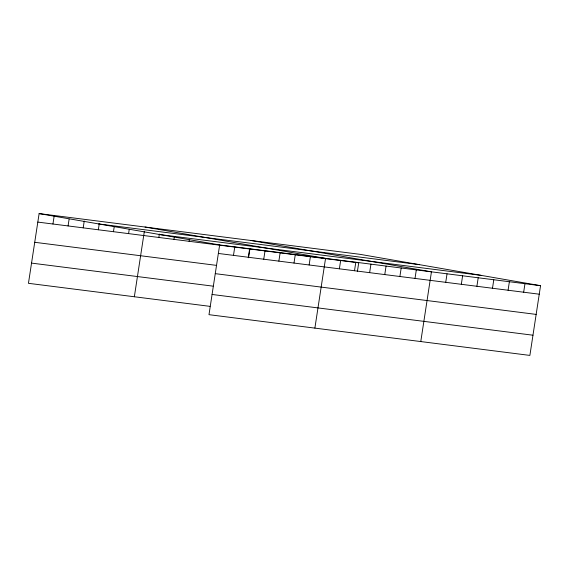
<?xml version="1.0" encoding="UTF-8"?>
<svg xmlns="http://www.w3.org/2000/svg" width="569" height="569" viewBox="0 0 569 569"><rect width="100%" height="100%" fill="white"/><g stroke="black" fill="none" stroke-linecap="round" stroke-linejoin="round"><path stroke-width="0.85" d="M540.55 285.688L219.655 244.947L208.987 314.671L529.881 355.412L540.55 285.688L360.013 254.329L39.119 213.588L28.45 283.312L209.982 306.357M52.945 224.015L54.247 215.509M68.074 225.936L69.112 219.129M83.202 227.856L84.24 221.049M98.33 229.776L99.241 223.823M113.459 231.697L114.241 226.59M128.587 233.617L129.234 229.364M134.348 296.755L144.362 231.284M158.843 237.458L159.363 234.058M173.965 239.378L174.356 236.825M189.093 241.299L189.356 239.599M233.482 255.374L234.784 246.868M248.262 257.764L249.606 248.987M248.61 257.295L249.912 248.788M263.739 259.215L265.04 250.709M278.867 261.135L280.168 252.629M293.995 263.056L295.297 254.549M309.123 264.976L310.425 256.47M314.885 328.114L325.553 258.39L145.017 227.031M339.38 268.817L340.682 260.31M354.508 270.737L355.81 262.231M357.368 271.619L358.712 262.835L37.817 222.095M369.637 272.658L370.938 264.151M384.765 274.578L386.067 266.072M399.886 276.498L401.188 267.992M415.014 278.426L416.316 269.912M420.776 341.564L431.444 271.84L250.908 240.474M445.733 282.324L447.035 273.817M461.317 284.301L462.618 275.794M476.9 286.278L478.202 277.772M492.491 288.263L493.792 279.749M508.074 290.24L509.376 281.733M523.665 292.217L524.967 283.711M98.7 223.937L419.588 264.677M160.081 234.599L480.976 275.339M218.354 253.454L539.248 294.194M34.723 242.294L216.263 265.346M215.267 273.653L536.154 314.401M31.544 263.106L213.076 286.157M212.081 294.465L532.975 335.212M39.119 213.588L219.655 244.947"/></g></svg>
